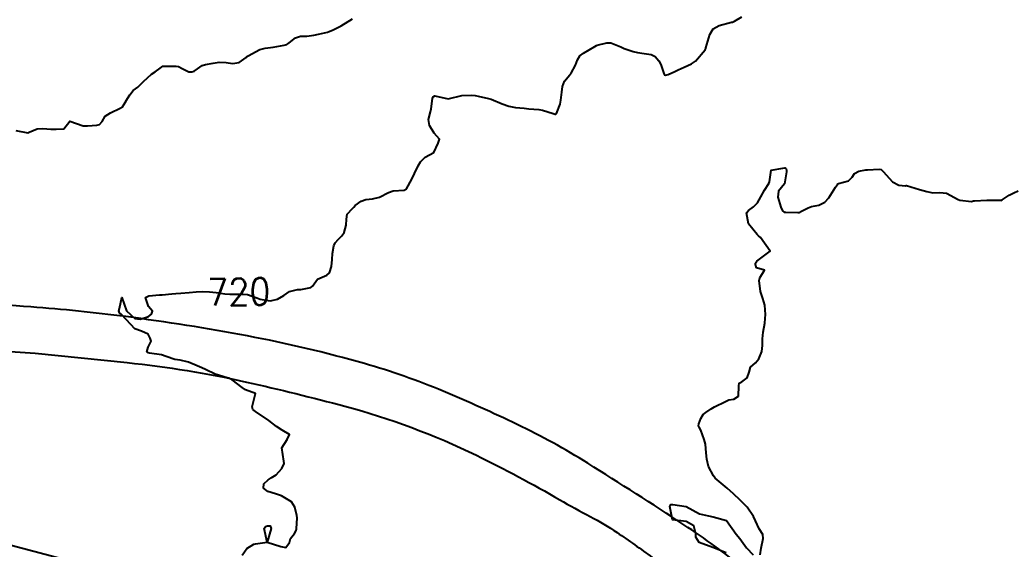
# Model space of a CAD drawing. Header units: metres. Extents: x 307586 to 320046, y 7427249 to 7434250.
# Drawn here: x 311116.8 to 311264.2, y 7432687.5 to 7432765.9 of the extents above; entities that cross this region are included whole.
import ezdxf
from ezdxf.enums import TextEntityAlignment as Align

# ---------------------------------------------------------------- set-up
doc = ezdxf.new("R2010")
doc.units = ezdxf.units.M
doc.header["$MEASUREMENT"] = 0
for name, color, linetype in [('Cotas', 45, 'Continuous'), ('Curvas de Nivel 1m', 11, 'Continuous'), ('Curvas de Nivel 5m', 15, 'Continuous'), ('Divisa', 42, 'FENCELINE2'), ('Vias Primárias', 230, 'Continuous')]:
    doc.layers.add(name, color=color, linetype=linetype)
doc.styles.add('Style-STANDARD', font='STANDARD.shx')
doc.linetypes.add('FENCELINE2', pattern='A,0.25,-0.1,[132,ltypeshp.shx,S=0.1,R=0,X=-0.1,Y=0],-0.1,1', length=1.45)

msp = doc.modelspace()

# ---------------------------------------------------------------- linework, layer by layer
at = {"layer": 'Curvas de Nivel 1m', "flags": 128}
for points, elevation in [([(311116.17, 7432749.53), (311117.95, 7432749.2), (311118.17, 7432749.28), (311119.34, 7432749.8), (311120.18, 7432749.82), (311121.37, 7432749.74), (311122.17, 7432749.73), (311123.31, 7432749.78), (311124.19, 7432750.91), (311126.18, 7432750.22), (311126.81, 7432750.24), (311128.18, 7432750.3), (311128.61, 7432750.43), (311128.96, 7432750.85), (311129.41, 7432751.64), (311130.21, 7432752.16), (311131.65, 7432752.82), (311131.98, 7432753.05), (311132.22, 7432753.41), (311132.75, 7432754.29), (311133.07, 7432754.8), (311133.59, 7432755.46), (311134.25, 7432755.96), (311135.1, 7432756.78), (311136.27, 7432757.86), (311136.82, 7432758.21), (311137.56, 7432758.75), (311137.98, 7432759.05), (311138.29, 7432759.08), (311139.97, 7432759.04), (311140.29, 7432758.99), (311140.84, 7432758.71), (311141.81, 7432758.23), (311142.28, 7432758.21), (311142.63, 7432758.33), (311143.13, 7432758.68), (311143.81, 7432759.16), (311144.29, 7432759.32), (311145.43, 7432759.52), (311146.3, 7432759.64), (311147.35, 7432759.58), (311148.3, 7432759.45), (311149.28, 7432759.62), (311150.31, 7432760.36), (311150.44, 7432760.47), (311150.63, 7432760.6), (311152.32, 7432761.53), (311153.14, 7432761.75), (311154.33, 7432761.87), (311155.97, 7432762.17), (311156.33, 7432762.28), (311156.49, 7432762.36), (311156.7, 7432762.52), (311157.61, 7432763.25), (311158.35, 7432763.49), (311159.32, 7432763.52), (311160.35, 7432763.64), (311161.03, 7432763.8), (311162.36, 7432764.1), (311162.62, 7432764.19), (311163.19, 7432764.44), (311163.98, 7432764.82), (311164.37, 7432765.04), (311166.05, 7432766.08)], 719), ([(311226.46, 7432686.65), (311226.63, 7432687.67), (311226.9, 7432689.1), (311226.85, 7432689.67), (311226.31, 7432690.51), (311225.79, 7432691.69), (311225.5, 7432692.32), (311224.55, 7432693.7), (311223.53, 7432694.78), (311222.54, 7432695.72), (311221.56, 7432696.56), (311220.08, 7432697.75), (311219.82, 7432698), (311219.58, 7432698.34), (311218.83, 7432699.77), (311218.55, 7432700.82), (311218.47, 7432701.77), (311218.35, 7432703.06), (311218.18, 7432703.77), (311217.66, 7432705.14), (311217.43, 7432705.55), (311217.34, 7432705.78), (311217.37, 7432706.08), (311217.68, 7432706.85), (311218.04, 7432707.43), (311218.44, 7432707.77), (311219.19, 7432708.27), (311219.7, 7432708.61), (311221.34, 7432709.37), (311221.71, 7432709.57), (311221.83, 7432709.61), (311222.59, 7432709.72), (311223.24, 7432710.19), (311223.31, 7432711.71), (311223.35, 7432712.1), (311223.74, 7432712.31), (311224.55, 7432712.9), (311224.83, 7432713.7), (311225.02, 7432714.45), (311225.78, 7432715.13), (311226.27, 7432715.68), (311226.7, 7432716.78), (311226.82, 7432717.67), (311226.81, 7432718.66), (311226.92, 7432719.67), (311227.18, 7432721), (311227.22, 7432721.67), (311227.24, 7432722.29), (311227.15, 7432723.67), (311226.86, 7432724.65), (311226.52, 7432725.68), (311226.32, 7432727.29), (311226.43, 7432727.68), (311227.11, 7432728.84), (311225.95, 7432729.19), (311225.78, 7432729.69), (311225.79, 7432729.85), (311225.96, 7432730.19), (311227.97, 7432731.66), (311226.5, 7432733.68), (311226.25, 7432733.93), (311226.01, 7432734.12), (311224.77, 7432735.7), (311224.44, 7432737.31), (311224.74, 7432737.7), (311225.51, 7432738.24), (311226.06, 7432738.81), (311226.59, 7432739.68), (311227.11, 7432740.7), (311227.75, 7432741.67), (311227.86, 7432741.9), (311228.12, 7432743.66), (311229.83, 7432743.94), (311230.13, 7432744), (311230.34, 7432743.86), (311230.39, 7432743.64), (311230.36, 7432743.39), (311230.09, 7432741.64), (311229.17, 7432740.56), (311229.11, 7432739.65), (311229.55, 7432738.16), (311229.77, 7432737.64), (311230.05, 7432737.44), (311230.28, 7432737.41), (311232.05, 7432737.36), (311232.27, 7432737.39), (311232.62, 7432737.6), (311233.57, 7432738.09), (311234.06, 7432738.27), (311235.15, 7432738.49), (311236.07, 7432738.89), (311236.67, 7432739.56), (311237.65, 7432741.11), (311237.94, 7432741.54), (311238, 7432741.63), (311238.1, 7432741.7), (311239.56, 7432742.07), (311240.11, 7432742.62), (311240.46, 7432743.17), (311241.09, 7432743.51), (311242.13, 7432743.7), (311242.36, 7432743.72), (311244.13, 7432743.79), (311244.39, 7432743.74), (311244.72, 7432743.46), (311246.1, 7432741.94), (311247.04, 7432741.44), (311248, 7432741.33), (311248.09, 7432741.36), (311248.15, 7432741.36), (311250.09, 7432740.81), (311251.19, 7432740.49), (311252.08, 7432740.3), (311253.1, 7432740.35), (311254.08, 7432740.24), (311255.8, 7432739.33), (311256.07, 7432739.19), (311257.79, 7432739.02), (311258.07, 7432739.1), (311258.24, 7432739.13), (311260.07, 7432739.23), (311262.04, 7432739.22), (311262.07, 7432739.21), (311262.14, 7432739.18), (311262.35, 7432739.25), (311263.38, 7432739.93), (311264.08, 7432740.31), (311264.71, 7432740.6)], 721), ([(311221.44, 7432686.98), (311219.45, 7432687.76), (311217.46, 7432688.49), (311216.94, 7432689.26), (311216.94, 7432689.79), (311216.66, 7432690.97), (311215.49, 7432691.59), (311213.49, 7432691.83), (311213.1, 7432693.83), (311213.23, 7432694.13), (311213.53, 7432694.14), (311215.52, 7432693.81), (311217.51, 7432692.75), (311218.83, 7432692.44), (311219.5, 7432692.31), (311221.49, 7432691.73), (311222.94, 7432689.72), (311223.47, 7432689.06), (311224.45, 7432687.7), (311225.44, 7432686.64)], 721)]:
    msp.add_lwpolyline(points, dxfattribs=dict(at, elevation=elevation))
at = {"layer": 'Curvas de Nivel 5m', "elevation": 720, "flags": 128}
msp.add_lwpolyline([(311149.74, 7432686.6), (311150.43, 7432687.59), (311151.45, 7432688.22), (311151.72, 7432688.29), (311153.45, 7432688.55), (311152.96, 7432690.56), (311153.19, 7432690.84), (311153.48, 7432690.97), (311153.87, 7432690.94), (311154.01, 7432690.54), (311153.45, 7432688.55), (311155.44, 7432687.91), (311156.19, 7432687.76), (311156.75, 7432688.51), (311156.9, 7432689.06), (311157.47, 7432689.83), (311157.71, 7432690.25), (311157.76, 7432690.5), (311157.87, 7432692.12), (311157.81, 7432692.5), (311157.51, 7432693.72), (311157.05, 7432694.5), (311155.53, 7432695.4), (311154.68, 7432695.68), (311153.54, 7432696.02), (311152.87, 7432696.56), (311152.93, 7432697.17), (311153.56, 7432697.79), (311154.04, 7432698.07), (311154.74, 7432698.53), (311155.58, 7432699.45), (311155.94, 7432700.17), (311155.92, 7432700.52), (311155.61, 7432702.52), (311156.38, 7432703.76), (311156.74, 7432704.51), (311155.65, 7432705.13), (311154.81, 7432705.69), (311153.66, 7432706.55), (311151.68, 7432707.9), (311151.32, 7432708.21), (311151.19, 7432708.58), (311151.71, 7432710.57), (311150.23, 7432711.11), (311149.72, 7432711.46), (311148.25, 7432712.61), (311147.74, 7432712.81), (311147.5, 7432712.86), (311145.74, 7432713.42), (311144.3, 7432714.12), (311143.76, 7432714.38), (311143.06, 7432714.68), (311141.77, 7432715.22), (311140.55, 7432715.49), (311139.77, 7432715.62), (311138.46, 7432716.05), (311137.78, 7432716.27), (311135.99, 7432716.55), (311135.78, 7432716.6), (311135.68, 7432716.66), (311135.61, 7432716.76), (311135.79, 7432717.44), (311136.22, 7432718.34), (311136.11, 7432718.76), (311135.81, 7432719.35), (311134.82, 7432719.78), (311133.82, 7432720.15), (311133.25, 7432720.8), (311131.85, 7432722.25), (311131.54, 7432722.5), (311131.45, 7432722.82), (311131.53, 7432723.14), (311131.88, 7432724.81), (311132.61, 7432722.8), (311133.84, 7432721.68), (311134.63, 7432721.56), (311135.85, 7432721.98), (311136.3, 7432722.31), (311136.46, 7432722.75), (311135.86, 7432723.46), (311135.38, 7432724.77), (311135.89, 7432725.03), (311137.46, 7432725.17), (311137.89, 7432725.19), (311139.28, 7432725.34), (311139.89, 7432725.4), (311140.62, 7432725.44), (311141.89, 7432725.55), (311142.93, 7432725.64), (311143.89, 7432725.67), (311144.87, 7432725.64), (311145.89, 7432725.51), (311147.18, 7432725.33), (311147.89, 7432725.28), (311149.23, 7432725.27), (311149.89, 7432725.29), (311150.51, 7432725.21), (311151.88, 7432724.73), (311152.41, 7432724.56), (311153.88, 7432724.31), (311154.1, 7432724.33), (311154.95, 7432724.53), (311155.89, 7432725.06), (311156.72, 7432725.69), (311157.9, 7432725.95), (311158.42, 7432725.97), (311159.9, 7432726.29), (311160.13, 7432726.48), (311160.87, 7432727.52), (311161.93, 7432727.94), (311162.29, 7432728.08), (311162.67, 7432728.44), (311162.98, 7432729.4), (311163.04, 7432730.44), (311163.1, 7432731.3), (311163.31, 7432732.44), (311163.51, 7432732.91), (311163.99, 7432733.45), (311164.5, 7432733.92), (311164.83, 7432734.42), (311165.11, 7432735.51), (311165.19, 7432736.41), (311165.3, 7432737.14), (311166.05, 7432737.95), (311166.27, 7432738.17), (311166.46, 7432738.4), (311167.36, 7432739.08), (311168.06, 7432739.32), (311169.04, 7432739.4), (311170.07, 7432739.63), (311171.41, 7432740.34), (311172.08, 7432740.59), (311173.71, 7432740.68), (311174.08, 7432740.88), (311174.87, 7432742.3), (311175.25, 7432743.14), (311175.79, 7432744.29), (311176.13, 7432744.88), (311176.82, 7432745.59), (311178.14, 7432746.26), (311178.75, 7432747.67), (311178.95, 7432748.25), (311178.18, 7432749.12), (311177.47, 7432750.27), (311177.31, 7432751.16), (311177.61, 7432752.27), (311177.74, 7432752.74), (311177.92, 7432754.26), (311178.01, 7432754.5), (311178.25, 7432754.65), (311180.24, 7432754.24), (311182.25, 7432754.7), (311183.68, 7432754.76), (311184.25, 7432754.7), (311184.69, 7432754.63), (311186.24, 7432754.28), (311186.62, 7432754.16), (311188.23, 7432753.49), (311189.24, 7432753.11), (311190.22, 7432752.92), (311191.5, 7432752.82), (311192.22, 7432752.74), (311193.66, 7432752.63), (311194.22, 7432752.56), (311195.8, 7432752.05), (311196.11, 7432751.94), (311196.21, 7432751.95), (311196.26, 7432751.99), (311196.3, 7432752.04), (311196.86, 7432753.41), (311196.94, 7432754.03), (311197.07, 7432755.21), (311197.21, 7432756.03), (311197.47, 7432756.83), (311198.29, 7432757.78), (311198.41, 7432757.9), (311198.48, 7432758.02), (311199.09, 7432759.23), (311199.41, 7432760.01), (311199.75, 7432760.58), (311200.32, 7432761), (311201.98, 7432761.98), (311202.2, 7432762.11), (311202.34, 7432762.17), (311203.77, 7432762.52), (311204.34, 7432762.51), (311205.83, 7432761.94), (311206.33, 7432761.7), (311207.66, 7432761.24), (311208.32, 7432761.1), (311209.28, 7432760.93), (311210.32, 7432760.77), (311210.94, 7432760.49), (311211.44, 7432759.86), (311211.74, 7432759.29), (311212.25, 7432757.85), (311212.29, 7432757.77), (311212.43, 7432757.71), (311212.85, 7432757.84), (311213.85, 7432758.28), (311214.3, 7432758.51), (311215.21, 7432758.91), (311216.31, 7432759.39), (311216.89, 7432759.8), (311218.33, 7432761.47), (311218.41, 7432761.7), (311218.43, 7432761.78), (311218.86, 7432763.27), (311219.01, 7432763.77), (311219.53, 7432764.61), (311220.38, 7432765.09), (311222.23, 7432765.58), (311222.38, 7432765.6), (311222.49, 7432765.62), (311222.68, 7432765.73), (311223.75, 7432766.36)], dxfattribs=at)
at = {"layer": 'Divisa'}
msp.add_lwpolyline([(310945.37, 7432719.03), (310974.35, 7432716.67), (311002.12, 7432714.66), (311020.3, 7432713.05), (311039.32, 7432708.51), (311072.79, 7432699.49), (311115.52, 7432688.1), (311136.39, 7432682.57), (311154.27, 7432672.42), (311179.35, 7432658.26), (311208.16, 7432642.09), (311241.35, 7432623.58), (311266.82, 7432594.9)], dxfattribs=at)
at = {"layer": 'Vias Primárias'}
for points in [[(311264.29, 7432639.57), (311257.29, 7432648.69), (311248.49, 7432660.2), (311244.87, 7432664.46), (311239.83, 7432670.02), (311235.26, 7432674.41), (311231.26, 7432678.3, 0.023984), (311224.19, 7432684.56, 0.023845), (311215.18, 7432691.11, 0.005654), (311200.93, 7432700.23, 0.028025), (311190.48, 7432705.97, 0.012346), (311179.52, 7432710.89, 0.029621), (311167.83, 7432714.99, 0.022947), (311150.51, 7432719.09, 0.014466), (311132.47, 7432721.96, 0.013513), (311118.43, 7432723.39, 0.002488), (311100.81, 7432724.62, 0.001631), (311070.79, 7432726.47), (311046.19, 7432728.1), (311021.63, 7432729.37), (310997.49, 7432730.39), (310960.19, 7432731.9)], [(310954.16, 7432725.37), (310997.03, 7432723.69), (311055.37, 7432720.77), (311119.06, 7432716.52), (311132.68, 7432715.14, -0.030041), (311150.37, 7432712.26, -0.009804), (311164.94, 7432708.68, -0.048283), (311184.42, 7432701.41, -0.018285), (311196.78, 7432694.82, 0.013775), (311201.31, 7432692.35, -0.014611), (311205.27, 7432689.97, -0.009633), (311210.48, 7432686.26, 0.010459), (311218.06, 7432680.68, -0.03241), (311230, 7432670.52), (311233.87, 7432666.54), (311240.34, 7432659.42), (311245.64, 7432652.95), (311250.69, 7432646.31), (311258.46, 7432636.44), (311272.85, 7432616.23)]]:
    msp.add_lwpolyline(points, format="xyb", dxfattribs=at)

# ---------------------------------------------------------------- texts
at = {"layer": 'Cotas', "style": 'Style-STANDARD'}
msp.add_text('720', height=4, rotation=0.8272, dxfattribs=at).set_placement((311149.23, 7432725.63, 720), align=Align.MIDDLE_CENTER)

doc.saveas('drawing.dxf')
